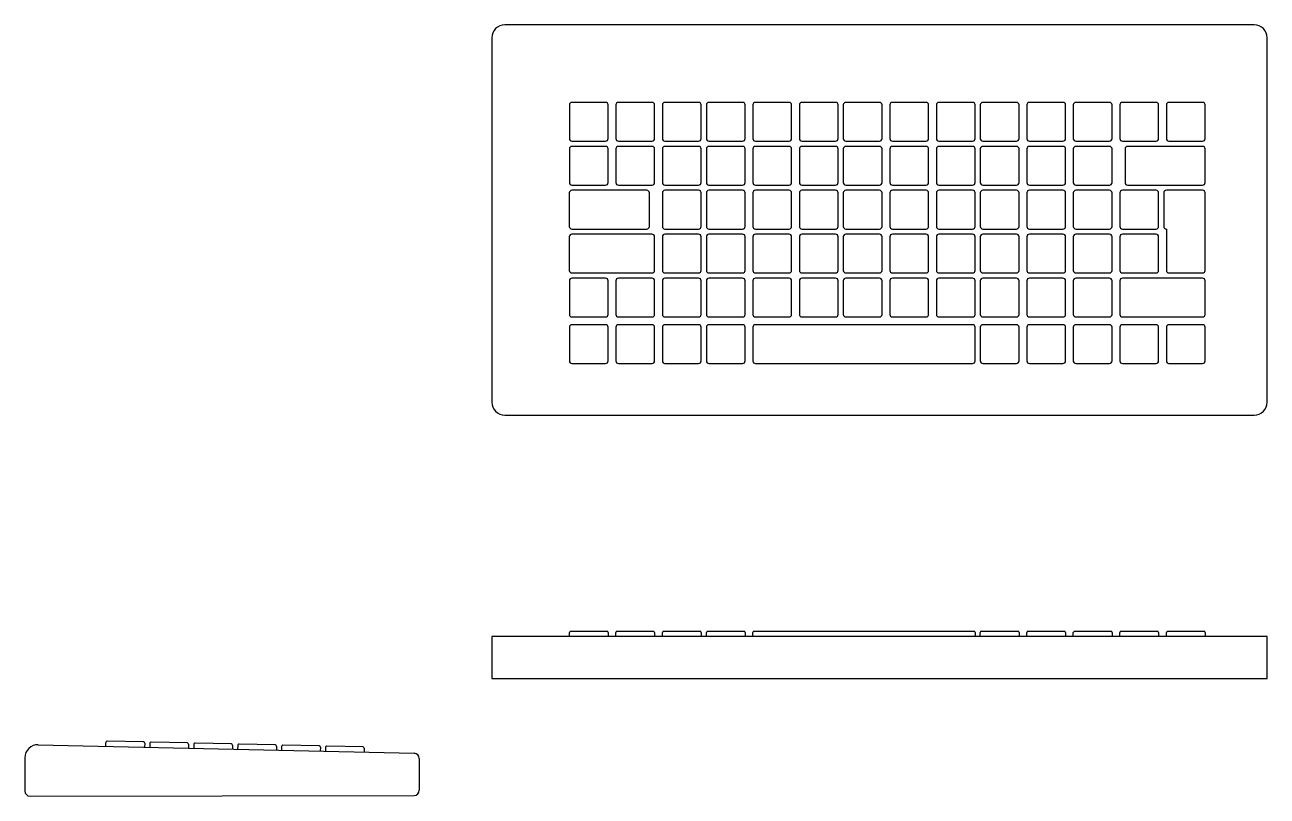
# Model space of a CAD drawing. Header units: millimetres. Extents: x 346 to 2580, y -1832 to 953.
# Drawn here: x 1231.72 to 1279.79, y 349.13 to 378.97 of the extents above; entities that cross this region are included whole.
import ezdxf

# ---------------------------------------------------------------- set-up
doc = ezdxf.new("R2010")
doc.units = ezdxf.units.MM
doc.layers.add('A-DETL', color=6, linetype='Continuous', lineweight=25)

msp = doc.modelspace()

# ---------------------------------------------------------------- linework, layer by layer
at = {"layer": 'A-DETL'}
for p, q in [((1279.294, 378.971), (1250.294, 378.971)), ((1249.794, 378.471), (1249.794, 364.374)), ((1279.794, 364.374), (1279.794, 378.471)), ((1250.294, 363.874), (1279.294, 363.874)), ((1252.794, 355.308), (1252.794, 355.458)), ((1252.844, 355.508), (1254.244, 355.508)), ((1254.294, 355.458), (1254.294, 355.308)), ((1254.594, 355.308), (1254.594, 355.458)), ((1254.644, 355.508), (1256.044, 355.508)), ((1256.094, 355.458), (1256.094, 355.308)), ((1256.394, 355.308), (1256.394, 355.458)), ((1256.444, 355.508), (1257.844, 355.508)), ((1257.894, 355.458), (1257.894, 355.308)), ((1258.094, 355.308), (1258.094, 355.458)), ((1258.144, 355.508), (1259.544, 355.508)), ((1259.594, 355.458), (1259.594, 355.308)), ((1259.894, 355.308), (1259.894, 355.458)), ((1259.944, 355.508), (1268.444, 355.508)), ((1268.494, 355.458), (1268.494, 355.308)), ((1268.694, 355.308), (1268.694, 355.458)), ((1268.744, 355.508), (1270.144, 355.508)), ((1270.194, 355.458), (1270.194, 355.308)), ((1270.494, 355.308), (1270.494, 355.458)), ((1270.544, 355.508), (1271.944, 355.508)), ((1271.994, 355.458), (1271.994, 355.308)), ((1272.294, 355.308), (1272.294, 355.458)), ((1272.344, 355.508), (1273.744, 355.508)), ((1273.794, 355.458), (1273.794, 355.308)), ((1274.094, 355.308), (1274.094, 355.458)), ((1274.144, 355.508), (1275.544, 355.508)), ((1275.594, 355.458), (1275.594, 355.308)), ((1275.894, 355.308), (1275.894, 355.458)), ((1275.944, 355.508), (1277.344, 355.508)), ((1277.394, 355.458), (1277.394, 355.308)), ((1232.236, 351.12), (1246.791, 350.789)), ((1234.863, 351.06), (1234.863, 351.209)), ((1236.313, 351.227), (1234.914, 351.259)), ((1236.362, 351.176), (1236.358, 351.026)), ((1236.562, 351.172), (1236.558, 351.022)), ((1238.012, 351.189), (1236.613, 351.22)), ((1238.061, 351.137), (1238.058, 350.988)), ((1238.261, 351.133), (1238.258, 350.983)), ((1239.712, 351.15), (1238.312, 351.182)), ((1239.761, 351.099), (1239.757, 350.949)), ((1239.961, 351.094), (1239.957, 350.944)), ((1241.411, 351.111), (1240.012, 351.143)), ((1241.46, 351.06), (1241.457, 350.91)), ((1241.66, 351.056), (1241.657, 350.906)), ((1243.111, 351.073), (1241.711, 351.104)), ((1243.16, 351.022), (1243.156, 350.872)), ((1243.36, 351.017), (1243.356, 350.867)), ((1244.811, 351.034), (1243.411, 351.066)), ((1244.859, 350.983), (1244.856, 350.833)), ((1231.724, 350.62), (1231.724, 349.331)), ((1246.987, 350.589), (1246.987, 349.36)), ((1231.924, 349.131), (1246.787, 349.16))]:
    msp.add_line(p, q, dxfattribs=at)
for points in [[(1254.194, 375.971), (1252.894, 375.971)], [(1255.994, 375.971), (1254.694, 375.971)], [(1257.794, 375.971), (1256.494, 375.971)], [(1259.494, 375.971), (1258.194, 375.971)], [(1261.294, 375.971), (1259.994, 375.971)], [(1263.094, 375.971), (1261.794, 375.971)], [(1264.794, 375.971), (1263.494, 375.971)], [(1266.594, 375.971), (1265.294, 375.971)], [(1268.394, 375.971), (1267.094, 375.971)], [(1270.094, 375.971), (1268.794, 375.971)], [(1271.894, 375.971), (1270.594, 375.971)], [(1273.694, 375.971), (1272.394, 375.971)], [(1275.494, 375.971), (1274.194, 375.971)], [(1277.294, 375.971), (1275.994, 375.971)], [(1252.794, 375.871), (1252.794, 374.571)], [(1254.294, 374.571), (1254.294, 375.871)], [(1254.594, 375.871), (1254.594, 374.571)], [(1256.094, 374.571), (1256.094, 375.871)], [(1256.394, 375.871), (1256.394, 374.571)], [(1257.894, 374.571), (1257.894, 375.871)], [(1258.094, 375.871), (1258.094, 374.571)], [(1259.594, 374.571), (1259.594, 375.871)], [(1259.894, 375.871), (1259.894, 374.571)], [(1261.394, 374.571), (1261.394, 375.871)], [(1261.694, 375.871), (1261.694, 374.571)], [(1263.194, 374.571), (1263.194, 375.871)], [(1263.394, 375.871), (1263.394, 374.571)], [(1264.894, 374.571), (1264.894, 375.871)], [(1265.194, 375.871), (1265.194, 374.571)], [(1266.694, 374.571), (1266.694, 375.871)], [(1266.994, 375.871), (1266.994, 374.571)], [(1268.494, 374.571), (1268.494, 375.871)], [(1268.694, 375.871), (1268.694, 374.571)], [(1270.194, 374.571), (1270.194, 375.871)], [(1270.494, 375.871), (1270.494, 374.571)], [(1271.994, 374.571), (1271.994, 375.871)], [(1272.294, 375.871), (1272.294, 374.571)], [(1273.794, 374.571), (1273.794, 375.871)], [(1274.094, 375.871), (1274.094, 374.571)], [(1275.594, 374.571), (1275.594, 375.871)], [(1275.894, 375.871), (1275.894, 374.571)], [(1277.394, 374.571), (1277.394, 375.871)], [(1252.894, 374.471), (1254.194, 374.471)], [(1254.694, 374.471), (1255.994, 374.471)], [(1256.494, 374.471), (1257.794, 374.471)], [(1258.194, 374.471), (1259.494, 374.471)], [(1259.994, 374.471), (1261.294, 374.471)], [(1261.794, 374.471), (1263.094, 374.471)], [(1263.494, 374.471), (1264.794, 374.471)], [(1265.294, 374.471), (1266.594, 374.471)], [(1267.094, 374.471), (1268.394, 374.471)], [(1268.794, 374.471), (1270.094, 374.471)], [(1270.594, 374.471), (1271.894, 374.471)], [(1272.394, 374.471), (1273.694, 374.471)], [(1274.194, 374.471), (1275.494, 374.471)], [(1275.994, 374.471), (1277.294, 374.471)], [(1252.794, 374.171), (1252.794, 372.871)], [(1254.194, 374.271), (1252.894, 374.271)], [(1254.294, 372.871), (1254.294, 374.171)], [(1254.594, 374.171), (1254.594, 372.871)], [(1255.994, 374.271), (1254.694, 374.271)], [(1256.094, 372.871), (1256.094, 374.171)], [(1256.394, 374.171), (1256.394, 372.871)], [(1257.794, 374.271), (1256.494, 374.271)], [(1257.894, 372.871), (1257.894, 374.171)], [(1258.094, 374.171), (1258.094, 372.871)], [(1259.494, 374.271), (1258.194, 374.271)], [(1259.594, 372.871), (1259.594, 374.171)], [(1259.894, 374.171), (1259.894, 372.871)], [(1261.294, 374.271), (1259.994, 374.271)], [(1261.394, 372.871), (1261.394, 374.171)], [(1261.694, 374.171), (1261.694, 372.871)], [(1263.094, 374.271), (1261.794, 374.271)], [(1263.194, 372.871), (1263.194, 374.171)], [(1263.394, 374.171), (1263.394, 372.871)], [(1264.794, 374.271), (1263.494, 374.271)], [(1264.894, 372.871), (1264.894, 374.171)], [(1265.194, 374.171), (1265.194, 372.871)], [(1266.594, 374.271), (1265.294, 374.271)], [(1266.694, 372.871), (1266.694, 374.171)], [(1266.994, 374.171), (1266.994, 372.871)], [(1268.394, 374.271), (1267.094, 374.271)], [(1268.494, 372.871), (1268.494, 374.171)], [(1268.694, 374.171), (1268.694, 372.871)], [(1270.094, 374.271), (1268.794, 374.271)], [(1270.194, 372.871), (1270.194, 374.171)], [(1270.494, 374.171), (1270.494, 372.871)], [(1271.894, 374.271), (1270.594, 374.271)], [(1271.994, 372.871), (1271.994, 374.171)], [(1272.294, 374.171), (1272.294, 372.871)], [(1273.694, 374.271), (1272.394, 374.271)], [(1273.794, 372.871), (1273.794, 374.171)], [(1274.294, 374.171), (1274.294, 372.871)], [(1275.694, 374.271), (1274.394, 374.271)], [(1277.294, 374.271), (1275.694, 374.271)], [(1277.394, 372.871), (1277.394, 374.171)], [(1254.49, 372.571), (1252.89, 372.571)], [(1252.894, 372.771), (1254.194, 372.771)], [(1255.79, 372.571), (1254.49, 372.571)], [(1254.694, 372.771), (1255.994, 372.771)], [(1256.494, 372.771), (1257.794, 372.771)], [(1257.794, 372.571), (1256.494, 372.571)], [(1258.194, 372.771), (1259.494, 372.771)], [(1259.494, 372.571), (1258.194, 372.571)], [(1259.994, 372.771), (1261.294, 372.771)], [(1261.294, 372.571), (1259.994, 372.571)], [(1261.794, 372.771), (1263.094, 372.771)], [(1263.094, 372.571), (1261.794, 372.571)], [(1263.494, 372.771), (1264.794, 372.771)], [(1264.794, 372.571), (1263.494, 372.571)], [(1265.294, 372.771), (1266.594, 372.771)], [(1266.594, 372.571), (1265.294, 372.571)], [(1267.094, 372.771), (1268.394, 372.771)], [(1268.394, 372.571), (1267.094, 372.571)], [(1268.794, 372.771), (1270.094, 372.771)], [(1270.094, 372.571), (1268.794, 372.571)], [(1270.594, 372.771), (1271.894, 372.771)], [(1271.894, 372.571), (1270.594, 372.571)], [(1272.394, 372.771), (1273.694, 372.771)], [(1273.694, 372.571), (1272.394, 372.571)], [(1275.494, 372.571), (1274.194, 372.571)], [(1274.394, 372.771), (1275.694, 372.771)], [(1275.694, 372.771), (1277.294, 372.771)], [(1277.294, 372.571), (1275.894, 372.571)], [(1252.79, 372.471), (1252.79, 371.171)], [(1255.89, 371.171), (1255.89, 372.471)], [(1256.394, 372.471), (1256.394, 371.171)], [(1257.894, 371.171), (1257.894, 372.471)], [(1258.094, 372.471), (1258.094, 371.171)], [(1259.594, 371.171), (1259.594, 372.471)], [(1259.894, 372.471), (1259.894, 371.171)], [(1261.394, 371.171), (1261.394, 372.471)], [(1261.694, 372.471), (1261.694, 371.171)], [(1263.194, 371.171), (1263.194, 372.471)], [(1263.394, 372.471), (1263.394, 371.171)], [(1264.894, 371.171), (1264.894, 372.471)], [(1265.194, 372.471), (1265.194, 371.171)], [(1266.694, 371.171), (1266.694, 372.471)], [(1266.994, 372.471), (1266.994, 371.171)], [(1268.494, 371.171), (1268.494, 372.471)], [(1268.694, 372.471), (1268.694, 371.171)], [(1270.194, 371.171), (1270.194, 372.471)], [(1270.494, 372.471), (1270.494, 371.171)], [(1271.994, 371.171), (1271.994, 372.471)], [(1272.294, 372.471), (1272.294, 371.171)], [(1273.794, 371.171), (1273.794, 372.471)], [(1274.094, 372.471), (1274.094, 371.171)], [(1275.594, 371.171), (1275.594, 372.471)], [(1275.794, 372.471), (1275.794, 371.171)], [(1277.394, 370.771), (1277.394, 372.471)], [(1252.79, 370.771), (1252.79, 369.471)], [(1252.89, 371.071), (1254.49, 371.071)], [(1254.69, 370.871), (1252.89, 370.871)], [(1254.49, 371.071), (1255.79, 371.071)], [(1255.99, 370.871), (1254.69, 370.871)], [(1256.09, 369.471), (1256.09, 370.771)], [(1256.394, 370.771), (1256.394, 369.471)], [(1256.494, 371.071), (1257.794, 371.071)], [(1257.794, 370.871), (1256.494, 370.871)], [(1257.894, 369.471), (1257.894, 370.771)], [(1258.094, 370.771), (1258.094, 369.471)], [(1258.194, 371.071), (1259.494, 371.071)], [(1259.494, 370.871), (1258.194, 370.871)], [(1259.594, 369.471), (1259.594, 370.771)], [(1259.894, 370.771), (1259.894, 369.471)], [(1259.994, 371.071), (1261.294, 371.071)], [(1261.294, 370.871), (1259.994, 370.871)], [(1261.394, 369.471), (1261.394, 370.771)], [(1261.694, 370.771), (1261.694, 369.471)], [(1261.794, 371.071), (1263.094, 371.071)], [(1263.094, 370.871), (1261.794, 370.871)], [(1263.194, 369.471), (1263.194, 370.771)], [(1263.394, 370.771), (1263.394, 369.471)], [(1263.494, 371.071), (1264.794, 371.071)], [(1264.794, 370.871), (1263.494, 370.871)], [(1264.894, 369.471), (1264.894, 370.771)], [(1265.194, 370.771), (1265.194, 369.471)], [(1265.294, 371.071), (1266.594, 371.071)], [(1266.594, 370.871), (1265.294, 370.871)], [(1266.694, 369.471), (1266.694, 370.771)], [(1266.994, 370.771), (1266.994, 369.471)], [(1267.094, 371.071), (1268.394, 371.071)], [(1268.394, 370.871), (1267.094, 370.871)], [(1268.494, 369.471), (1268.494, 370.771)], [(1268.694, 370.771), (1268.694, 369.471)], [(1268.794, 371.071), (1270.094, 371.071)], [(1270.094, 370.871), (1268.794, 370.871)], [(1270.194, 369.471), (1270.194, 370.771)], [(1270.494, 370.771), (1270.494, 369.471)], [(1270.594, 371.071), (1271.894, 371.071)], [(1271.894, 370.871), (1270.594, 370.871)], [(1271.994, 369.471), (1271.994, 370.771)], [(1272.294, 370.771), (1272.294, 369.471)], [(1272.394, 371.071), (1273.694, 371.071)], [(1273.694, 370.871), (1272.394, 370.871)], [(1273.794, 369.471), (1273.794, 370.771)], [(1274.094, 370.771), (1274.094, 369.471)], [(1274.194, 371.071), (1275.494, 371.071)], [(1275.494, 370.871), (1274.194, 370.871)], [(1275.594, 369.471), (1275.594, 370.771)], [(1275.894, 371.071), (1275.894, 369.471)], [(1277.394, 369.471), (1277.394, 370.771)], [(1252.89, 369.371), (1254.69, 369.371)], [(1254.69, 369.371), (1255.99, 369.371)], [(1256.494, 369.371), (1257.794, 369.371)], [(1258.194, 369.371), (1259.494, 369.371)], [(1259.994, 369.371), (1261.294, 369.371)], [(1261.794, 369.371), (1263.094, 369.371)], [(1263.494, 369.371), (1264.794, 369.371)], [(1265.294, 369.371), (1266.594, 369.371)], [(1267.094, 369.371), (1268.394, 369.371)], [(1268.794, 369.371), (1270.094, 369.371)], [(1270.594, 369.371), (1271.894, 369.371)], [(1272.394, 369.371), (1273.694, 369.371)], [(1274.194, 369.371), (1275.494, 369.371)], [(1275.994, 369.371), (1277.294, 369.371)], [(1252.794, 369.071), (1252.794, 367.771)], [(1254.194, 369.171), (1252.894, 369.171)], [(1254.294, 367.771), (1254.294, 369.071)], [(1254.594, 369.071), (1254.594, 367.771)], [(1255.994, 369.171), (1254.694, 369.171)], [(1256.094, 367.771), (1256.094, 369.071)], [(1256.394, 369.071), (1256.394, 367.771)], [(1257.794, 369.171), (1256.494, 369.171)], [(1257.894, 367.771), (1257.894, 369.071)], [(1258.094, 369.071), (1258.094, 367.771)], [(1259.494, 369.171), (1258.194, 369.171)], [(1259.594, 367.771), (1259.594, 369.071)], [(1259.894, 369.071), (1259.894, 367.771)], [(1261.294, 369.171), (1259.994, 369.171)], [(1261.394, 367.771), (1261.394, 369.071)], [(1261.694, 369.071), (1261.694, 367.771)], [(1263.094, 369.171), (1261.794, 369.171)], [(1263.194, 367.771), (1263.194, 369.071)], [(1263.394, 369.071), (1263.394, 367.771)], [(1264.794, 369.171), (1263.494, 369.171)], [(1264.894, 367.771), (1264.894, 369.071)], [(1265.194, 369.071), (1265.194, 367.771)], [(1266.594, 369.171), (1265.294, 369.171)], [(1266.694, 367.771), (1266.694, 369.071)], [(1266.994, 369.071), (1266.994, 367.771)], [(1268.394, 369.171), (1267.094, 369.171)], [(1268.494, 367.771), (1268.494, 369.071)], [(1268.694, 369.071), (1268.694, 367.771)], [(1270.094, 369.171), (1268.794, 369.171)], [(1270.194, 367.771), (1270.194, 369.071)], [(1270.494, 369.071), (1270.494, 367.771)], [(1271.894, 369.171), (1270.594, 369.171)], [(1271.994, 367.771), (1271.994, 369.071)], [(1272.294, 369.071), (1272.294, 367.771)], [(1273.694, 369.171), (1272.394, 369.171)], [(1273.794, 367.771), (1273.794, 369.071)], [(1274.094, 369.071), (1274.094, 367.771)], [(1275.994, 369.171), (1274.194, 369.171)], [(1277.294, 369.171), (1275.994, 369.171)], [(1277.394, 367.771), (1277.394, 369.071)], [(1252.794, 367.271), (1252.794, 365.971)], [(1252.894, 367.671), (1254.194, 367.671)], [(1254.194, 367.371), (1252.894, 367.371)], [(1254.294, 365.971), (1254.294, 367.271)], [(1254.594, 367.271), (1254.594, 365.971)], [(1254.694, 367.671), (1255.994, 367.671)], [(1255.994, 367.371), (1254.694, 367.371)], [(1256.094, 365.971), (1256.094, 367.271)], [(1256.394, 367.271), (1256.394, 365.971)], [(1256.494, 367.671), (1257.794, 367.671)], [(1257.794, 367.371), (1256.494, 367.371)], [(1257.894, 365.971), (1257.894, 367.271)], [(1258.094, 367.271), (1258.094, 365.971)], [(1258.194, 367.671), (1259.494, 367.671)], [(1259.494, 367.371), (1258.194, 367.371)], [(1259.594, 365.971), (1259.594, 367.271)], [(1259.894, 367.271), (1259.894, 365.971)], [(1259.994, 367.671), (1261.294, 367.671)], [(1268.394, 367.371), (1259.994, 367.371)], [(1261.794, 367.671), (1263.094, 367.671)], [(1263.494, 367.671), (1264.794, 367.671)], [(1265.294, 367.671), (1266.594, 367.671)], [(1267.094, 367.671), (1268.394, 367.671)], [(1268.494, 365.971), (1268.494, 367.271)], [(1268.694, 367.271), (1268.694, 365.971)], [(1268.794, 367.671), (1270.094, 367.671)], [(1270.094, 367.371), (1268.794, 367.371)], [(1270.194, 365.971), (1270.194, 367.271)], [(1270.494, 367.271), (1270.494, 365.971)], [(1270.594, 367.671), (1271.894, 367.671)], [(1271.894, 367.371), (1270.594, 367.371)], [(1271.994, 365.971), (1271.994, 367.271)], [(1272.294, 367.271), (1272.294, 365.971)], [(1272.394, 367.671), (1273.694, 367.671)], [(1273.694, 367.371), (1272.394, 367.371)], [(1273.794, 365.971), (1273.794, 367.271)], [(1274.094, 367.271), (1274.094, 365.971)], [(1274.194, 367.671), (1275.994, 367.671)], [(1275.494, 367.371), (1274.194, 367.371)], [(1275.594, 365.971), (1275.594, 367.271)], [(1275.894, 367.271), (1275.894, 365.971)], [(1275.994, 367.671), (1277.294, 367.671)], [(1277.294, 367.371), (1275.994, 367.371)], [(1277.394, 365.971), (1277.394, 367.271)], [(1252.894, 365.871), (1254.194, 365.871)], [(1254.694, 365.871), (1255.994, 365.871)], [(1256.494, 365.871), (1257.794, 365.871)], [(1258.194, 365.871), (1259.494, 365.871)], [(1259.994, 365.871), (1261.294, 365.871)], [(1261.294, 365.871), (1268.394, 365.871)], [(1268.794, 365.871), (1270.094, 365.871)], [(1270.594, 365.871), (1271.894, 365.871)], [(1272.394, 365.871), (1273.694, 365.871)], [(1274.194, 365.871), (1275.494, 365.871)], [(1275.994, 365.871), (1277.294, 365.871)], [(1249.794, 355.308), (1249.794, 353.679), (1279.794, 353.679), (1279.794, 355.308), (1249.794, 355.308)]]:
    msp.add_lwpolyline(points, dxfattribs=at)
for centre, radius, start, end in [((1250.294, 378.471), 0.5, 90, 180), ((1279.294, 378.471), 0.5, 0, 90), ((1252.894, 375.871), 0.1, 90, 180), ((1254.194, 375.871), 0.1, 0, 90), ((1254.694, 375.871), 0.1, 90, 180), ((1255.994, 375.871), 0.1, 0, 90), ((1256.494, 375.871), 0.1, 90, 180), ((1257.794, 375.871), 0.1, 0, 90), ((1258.194, 375.871), 0.1, 90, 180), ((1259.494, 375.871), 0.1, 0, 90), ((1259.994, 375.871), 0.1, 90, 180), ((1261.294, 375.871), 0.1, 0, 90), ((1261.794, 375.871), 0.1, 90, 180), ((1263.094, 375.871), 0.1, 0, 90), ((1263.494, 375.871), 0.1, 90, 180), ((1264.794, 375.871), 0.1, 0, 90), ((1265.294, 375.871), 0.1, 90, 180), ((1266.594, 375.871), 0.1, 0, 90), ((1267.094, 375.871), 0.1, 90, 180), ((1268.394, 375.871), 0.1, 0, 90), ((1268.794, 375.871), 0.1, 90, 180), ((1270.094, 375.871), 0.1, 0, 90), ((1270.594, 375.871), 0.1, 90, 180), ((1271.894, 375.871), 0.1, 0, 90), ((1272.394, 375.871), 0.1, 90, 180), ((1273.694, 375.871), 0.1, 0, 90), ((1274.194, 375.871), 0.1, 90, 180), ((1275.494, 375.871), 0.1, 0, 90), ((1275.994, 375.871), 0.1, 90, 180), ((1277.294, 375.871), 0.1, 0, 90), ((1252.894, 374.571), 0.1, 180, 270), ((1254.194, 374.571), 0.1, 270, 0), ((1254.694, 374.571), 0.1, 180, 270), ((1255.994, 374.571), 0.1, 270, 0), ((1256.494, 374.571), 0.1, 180, 270), ((1257.794, 374.571), 0.1, 270, 0), ((1258.194, 374.571), 0.1, 180, 270), ((1259.494, 374.571), 0.1, 270, 0), ((1259.994, 374.571), 0.1, 180, 270), ((1261.294, 374.571), 0.1, 270, 0), ((1261.794, 374.571), 0.1, 180, 270), ((1263.094, 374.571), 0.1, 270, 0), ((1263.494, 374.571), 0.1, 180, 270), ((1264.794, 374.571), 0.1, 270, 0), ((1265.294, 374.571), 0.1, 180, 270), ((1266.594, 374.571), 0.1, 270, 0), ((1267.094, 374.571), 0.1, 180, 270), ((1268.394, 374.571), 0.1, 270, 0), ((1268.794, 374.571), 0.1, 180, 270), ((1270.094, 374.571), 0.1, 270, 0), ((1270.594, 374.571), 0.1, 180, 270), ((1271.894, 374.571), 0.1, 270, 0), ((1272.394, 374.571), 0.1, 180, 270), ((1273.694, 374.571), 0.1, 270, 0), ((1274.194, 374.571), 0.1, 180, 270), ((1275.494, 374.571), 0.1, 270, 0), ((1275.994, 374.571), 0.1, 180, 270), ((1277.294, 374.571), 0.1, 270, 0), ((1252.894, 374.171), 0.1, 90, 180), ((1254.194, 374.171), 0.1, 0, 90), ((1254.694, 374.171), 0.1, 90, 180), ((1255.994, 374.171), 0.1, 0, 90), ((1256.494, 374.171), 0.1, 90, 180), ((1257.794, 374.171), 0.1, 0, 90), ((1258.194, 374.171), 0.1, 90, 180), ((1259.494, 374.171), 0.1, 0, 90), ((1259.994, 374.171), 0.1, 90, 180), ((1261.294, 374.171), 0.1, 0, 90), ((1261.794, 374.171), 0.1, 90, 180), ((1263.094, 374.171), 0.1, 0, 90), ((1263.494, 374.171), 0.1, 90, 180), ((1264.794, 374.171), 0.1, 0, 90), ((1265.294, 374.171), 0.1, 90, 180), ((1266.594, 374.171), 0.1, 0, 90), ((1267.094, 374.171), 0.1, 90, 180), ((1268.394, 374.171), 0.1, 0, 90), ((1268.794, 374.171), 0.1, 90, 180), ((1270.094, 374.171), 0.1, 0, 90), ((1270.594, 374.171), 0.1, 90, 180), ((1271.894, 374.171), 0.1, 0, 90), ((1272.394, 374.171), 0.1, 90, 180), ((1273.694, 374.171), 0.1, 0, 90), ((1274.394, 374.171), 0.1, 90, 180), ((1277.294, 374.171), 0.1, 0, 90), ((1252.89, 372.471), 0.1, 90, 180), ((1252.894, 372.871), 0.1, 180, 270), ((1254.194, 372.871), 0.1, 270, 0), ((1254.694, 372.871), 0.1, 180, 270), ((1255.79, 372.471), 0.1, 0, 90), ((1255.994, 372.871), 0.1, 270, 0), ((1256.494, 372.871), 0.1, 180, 270), ((1256.494, 372.471), 0.1, 90, 180), ((1257.794, 372.871), 0.1, 270, 0), ((1257.794, 372.471), 0.1, 0, 90), ((1258.194, 372.871), 0.1, 180, 270), ((1258.194, 372.471), 0.1, 90, 180), ((1259.494, 372.871), 0.1, 270, 0), ((1259.494, 372.471), 0.1, 0, 90), ((1259.994, 372.871), 0.1, 180, 270), ((1259.994, 372.471), 0.1, 90, 180), ((1261.294, 372.871), 0.1, 270, 0), ((1261.294, 372.471), 0.1, 0, 90), ((1261.794, 372.871), 0.1, 180, 270), ((1261.794, 372.471), 0.1, 90, 180), ((1263.094, 372.871), 0.1, 270, 0), ((1263.094, 372.471), 0.1, 0, 90), ((1263.494, 372.871), 0.1, 180, 270), ((1263.494, 372.471), 0.1, 90, 180), ((1264.794, 372.871), 0.1, 270, 0), ((1264.794, 372.471), 0.1, 0, 90), ((1265.294, 372.871), 0.1, 180, 270), ((1265.294, 372.471), 0.1, 90, 180), ((1266.594, 372.871), 0.1, 270, 0), ((1266.594, 372.471), 0.1, 0, 90), ((1267.094, 372.871), 0.1, 180, 270), ((1267.094, 372.471), 0.1, 90, 180), ((1268.394, 372.871), 0.1, 270, 0), ((1268.394, 372.471), 0.1, 0, 90), ((1268.794, 372.871), 0.1, 180, 270), ((1268.794, 372.471), 0.1, 90, 180), ((1270.094, 372.871), 0.1, 270, 0), ((1270.094, 372.471), 0.1, 0, 90), ((1270.594, 372.871), 0.1, 180, 270), ((1270.594, 372.471), 0.1, 90, 180), ((1271.894, 372.871), 0.1, 270, 0), ((1271.894, 372.471), 0.1, 0, 90), ((1272.394, 372.871), 0.1, 180, 270), ((1272.394, 372.471), 0.1, 90, 180), ((1273.694, 372.871), 0.1, 270, 0), ((1273.694, 372.471), 0.1, 0, 90), ((1274.194, 372.471), 0.1, 90, 180), ((1274.394, 372.871), 0.1, 180, 270), ((1275.494, 372.471), 0.1, 0, 90), ((1275.894, 372.471), 0.1, 90, 180), ((1277.294, 372.871), 0.1, 270, 0), ((1277.294, 372.471), 0.1, 0, 90), ((1252.89, 371.171), 0.1, 180, 270), ((1255.79, 371.171), 0.1, 270, 0), ((1256.494, 371.171), 0.1, 180, 270), ((1257.794, 371.171), 0.1, 270, 0), ((1258.194, 371.171), 0.1, 180, 270), ((1259.494, 371.171), 0.1, 270, 0), ((1259.994, 371.171), 0.1, 180, 270), ((1261.294, 371.171), 0.1, 270, 0), ((1261.794, 371.171), 0.1, 180, 270), ((1263.094, 371.171), 0.1, 270, 0), ((1263.494, 371.171), 0.1, 180, 270), ((1264.794, 371.171), 0.1, 270, 0), ((1265.294, 371.171), 0.1, 180, 270), ((1266.594, 371.171), 0.1, 270, 0), ((1267.094, 371.171), 0.1, 180, 270), ((1268.394, 371.171), 0.1, 270, 0), ((1268.794, 371.171), 0.1, 180, 270), ((1270.094, 371.171), 0.1, 270, 0), ((1270.594, 371.171), 0.1, 180, 270), ((1271.894, 371.171), 0.1, 270, 0), ((1272.394, 371.171), 0.1, 180, 270), ((1273.694, 371.171), 0.1, 270, 0), ((1274.194, 371.171), 0.1, 180, 270), ((1275.494, 371.171), 0.1, 270, 0), ((1275.894, 371.171), 0.1, 180, 270), ((1252.89, 370.771), 0.1, 90, 180), ((1255.99, 370.771), 0.1, 0, 90), ((1256.494, 370.771), 0.1, 90, 180), ((1257.794, 370.771), 0.1, 0, 90), ((1258.194, 370.771), 0.1, 90, 180), ((1259.494, 370.771), 0.1, 0, 90), ((1259.994, 370.771), 0.1, 90, 180), ((1261.294, 370.771), 0.1, 0, 90), ((1261.794, 370.771), 0.1, 90, 180), ((1263.094, 370.771), 0.1, 0, 90), ((1263.494, 370.771), 0.1, 90, 180), ((1264.794, 370.771), 0.1, 0, 90), ((1265.294, 370.771), 0.1, 90, 180), ((1266.594, 370.771), 0.1, 0, 90), ((1267.094, 370.771), 0.1, 90, 180), ((1268.394, 370.771), 0.1, 0, 90), ((1268.794, 370.771), 0.1, 90, 180), ((1270.094, 370.771), 0.1, 0, 90), ((1270.594, 370.771), 0.1, 90, 180), ((1271.894, 370.771), 0.1, 0, 90), ((1272.394, 370.771), 0.1, 90, 180), ((1273.694, 370.771), 0.1, 0, 90), ((1274.194, 370.771), 0.1, 90, 180), ((1275.494, 370.771), 0.1, 0, 90), ((1252.89, 369.471), 0.1, 180, 270), ((1255.99, 369.471), 0.1, 270, 0), ((1256.494, 369.471), 0.1, 180, 270), ((1257.794, 369.471), 0.1, 270, 0), ((1258.194, 369.471), 0.1, 180, 270), ((1259.494, 369.471), 0.1, 270, 0), ((1259.994, 369.471), 0.1, 180, 270), ((1261.294, 369.471), 0.1, 270, 0), ((1261.794, 369.471), 0.1, 180, 270), ((1263.094, 369.471), 0.1, 270, 0), ((1263.494, 369.471), 0.1, 180, 270), ((1264.794, 369.471), 0.1, 270, 0), ((1265.294, 369.471), 0.1, 180, 270), ((1266.594, 369.471), 0.1, 270, 0), ((1267.094, 369.471), 0.1, 180, 270), ((1268.394, 369.471), 0.1, 270, 0), ((1268.794, 369.471), 0.1, 180, 270), ((1270.094, 369.471), 0.1, 270, 0), ((1270.594, 369.471), 0.1, 180, 270), ((1271.894, 369.471), 0.1, 270, 0), ((1272.394, 369.471), 0.1, 180, 270), ((1273.694, 369.471), 0.1, 270, 0), ((1274.194, 369.471), 0.1, 180, 270), ((1275.494, 369.471), 0.1, 270, 0), ((1275.994, 369.471), 0.1, 180, 270), ((1277.294, 369.471), 0.1, 270, 0), ((1252.894, 369.071), 0.1, 90, 180), ((1254.194, 369.071), 0.1, 0, 90), ((1254.694, 369.071), 0.1, 90, 180), ((1255.994, 369.071), 0.1, 0, 90), ((1256.494, 369.071), 0.1, 90, 180), ((1257.794, 369.071), 0.1, 0, 90), ((1258.194, 369.071), 0.1, 90, 180), ((1259.494, 369.071), 0.1, 0, 90), ((1259.994, 369.071), 0.1, 90, 180), ((1261.294, 369.071), 0.1, 0, 90), ((1261.794, 369.071), 0.1, 90, 180), ((1263.094, 369.071), 0.1, 0, 90), ((1263.494, 369.071), 0.1, 90, 180), ((1264.794, 369.071), 0.1, 0, 90), ((1265.294, 369.071), 0.1, 90, 180), ((1266.594, 369.071), 0.1, 0, 90), ((1267.094, 369.071), 0.1, 90, 180), ((1268.394, 369.071), 0.1, 0, 90), ((1268.794, 369.071), 0.1, 90, 180), ((1270.094, 369.071), 0.1, 0, 90), ((1270.594, 369.071), 0.1, 90, 180), ((1271.894, 369.071), 0.1, 0, 90), ((1272.394, 369.071), 0.1, 90, 180), ((1273.694, 369.071), 0.1, 0, 90), ((1274.194, 369.071), 0.1, 90, 180), ((1277.294, 369.071), 0.1, 0, 90), ((1252.894, 367.771), 0.1, 180, 270), ((1254.194, 367.771), 0.1, 270, 0), ((1254.694, 367.771), 0.1, 180, 270), ((1255.994, 367.771), 0.1, 270, 0), ((1256.494, 367.771), 0.1, 180, 270), ((1257.794, 367.771), 0.1, 270, 0), ((1258.194, 367.771), 0.1, 180, 270), ((1259.494, 367.771), 0.1, 270, 0), ((1259.994, 367.771), 0.1, 180, 270), ((1261.294, 367.771), 0.1, 270, 0), ((1261.794, 367.771), 0.1, 180, 270), ((1263.094, 367.771), 0.1, 270, 0), ((1263.494, 367.771), 0.1, 180, 270), ((1264.794, 367.771), 0.1, 270, 0), ((1265.294, 367.771), 0.1, 180, 270), ((1266.594, 367.771), 0.1, 270, 0), ((1267.094, 367.771), 0.1, 180, 270), ((1268.394, 367.771), 0.1, 270, 0), ((1268.794, 367.771), 0.1, 180, 270), ((1270.094, 367.771), 0.1, 270, 0), ((1270.594, 367.771), 0.1, 180, 270), ((1271.894, 367.771), 0.1, 270, 0), ((1272.394, 367.771), 0.1, 180, 270), ((1273.694, 367.771), 0.1, 270, 0), ((1274.194, 367.771), 0.1, 180, 270), ((1277.294, 367.771), 0.1, 270, 0), ((1252.894, 367.271), 0.1, 90, 180), ((1254.194, 367.271), 0.1, 0, 90), ((1254.694, 367.271), 0.1, 90, 180), ((1255.994, 367.271), 0.1, 0, 90), ((1256.494, 367.271), 0.1, 90, 180), ((1257.794, 367.271), 0.1, 0, 90), ((1258.194, 367.271), 0.1, 90, 180), ((1259.494, 367.271), 0.1, 0, 90), ((1259.994, 367.271), 0.1, 90, 180), ((1268.394, 367.271), 0.1, 0, 90), ((1268.794, 367.271), 0.1, 90, 180), ((1270.094, 367.271), 0.1, 0, 90), ((1270.594, 367.271), 0.1, 90, 180), ((1271.894, 367.271), 0.1, 0, 90), ((1272.394, 367.271), 0.1, 90, 180), ((1273.694, 367.271), 0.1, 0, 90), ((1274.194, 367.271), 0.1, 90, 180), ((1275.494, 367.271), 0.1, 0, 90), ((1275.994, 367.271), 0.1, 90, 180), ((1277.294, 367.271), 0.1, 0, 90), ((1252.894, 365.971), 0.1, 180, 270), ((1254.194, 365.971), 0.1, 270, 0), ((1254.694, 365.971), 0.1, 180, 270), ((1255.994, 365.971), 0.1, 270, 0), ((1256.494, 365.971), 0.1, 180, 270), ((1257.794, 365.971), 0.1, 270, 0), ((1258.194, 365.971), 0.1, 180, 270), ((1259.494, 365.971), 0.1, 270, 0), ((1259.994, 365.971), 0.1, 180, 270), ((1268.394, 365.971), 0.1, 270, 0), ((1268.794, 365.971), 0.1, 180, 270), ((1270.094, 365.971), 0.1, 270, 0), ((1270.594, 365.971), 0.1, 180, 270), ((1271.894, 365.971), 0.1, 270, 0), ((1272.394, 365.971), 0.1, 180, 270), ((1273.694, 365.971), 0.1, 270, 0), ((1274.194, 365.971), 0.1, 180, 270), ((1275.494, 365.971), 0.1, 270, 0), ((1275.994, 365.971), 0.1, 180, 270), ((1277.294, 365.971), 0.1, 270, 0), ((1250.294, 364.374), 0.5, 180, 270), ((1279.294, 364.374), 0.5, 270, 0), ((1252.844, 355.458), 0.05, 90, 180), ((1254.244, 355.458), 0.05, 0, 90), ((1254.644, 355.458), 0.05, 90, 180), ((1256.044, 355.458), 0.05, 0, 90), ((1256.444, 355.458), 0.05, 90, 180), ((1257.844, 355.458), 0.05, 0, 90), ((1258.144, 355.458), 0.05, 90, 180), ((1259.544, 355.458), 0.05, 0, 90), ((1259.944, 355.458), 0.05, 90, 180), ((1268.444, 355.458), 0.05, 0, 90), ((1268.744, 355.458), 0.05, 90, 180), ((1270.144, 355.458), 0.05, 0, 90), ((1270.544, 355.458), 0.05, 90, 180), ((1271.944, 355.458), 0.05, 0, 90), ((1272.344, 355.458), 0.05, 90, 180), ((1273.744, 355.458), 0.05, 0, 90), ((1274.144, 355.458), 0.05, 90, 180), ((1275.544, 355.458), 0.05, 0, 90), ((1275.944, 355.458), 0.05, 90, 180), ((1277.344, 355.458), 0.05, 0, 90), ((1232.224, 350.62), 0.5, 88.698, 180), ((1234.913, 351.209), 0.05, 88.698, 180), ((1236.312, 351.177), 0.05, 358.698, 88.698), ((1236.612, 351.17), 0.05, 88.698, 178.698), ((1238.011, 351.139), 0.05, 358.698, 88.698), ((1238.311, 351.132), 0.05, 88.698, 178.698), ((1239.711, 351.1), 0.05, 358.698, 88.698), ((1240.011, 351.093), 0.05, 88.698, 178.698), ((1241.41, 351.061), 0.05, 358.698, 88.698), ((1241.71, 351.055), 0.05, 88.698, 178.698), ((1243.11, 351.023), 0.05, 358.698, 88.698), ((1243.41, 351.016), 0.05, 88.698, 178.698), ((1244.809, 350.984), 0.05, 358.698, 88.698), ((1246.787, 350.589), 0.2, 0, 88.698), ((1231.924, 349.331), 0.2, 180, 270), ((1246.787, 349.36), 0.2, 270, 0)]:
    msp.add_arc(centre, radius, start, end, dxfattribs=at)

doc.saveas('drawing.dxf')
